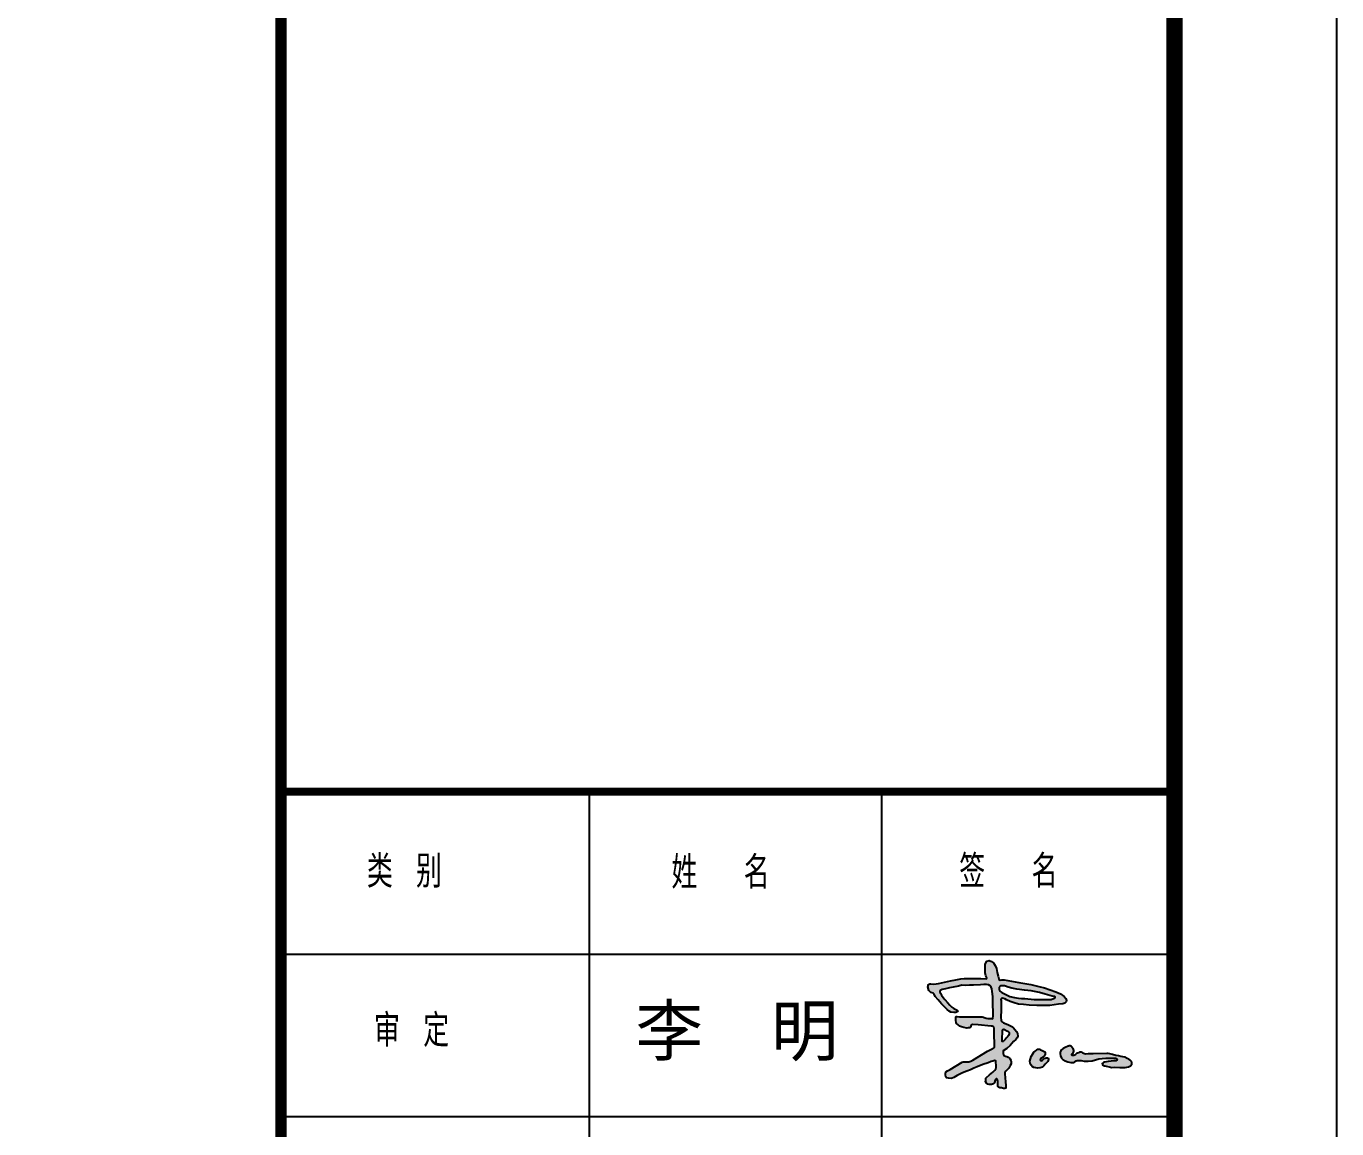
# Model space of a CAD drawing. Extents: x -21908402 to 2681150, y 103181 to 5079726.
# Drawn here: x 1556319 to 1568422, y 225563 to 235747 of the extents above; entities that cross this region are included whole.
import ezdxf

# ---------------------------------------------------------------- set-up
doc = ezdxf.new("R2010")
doc.units = 0
doc.header["$LTSCALE"] = 1000
for name, color, linetype in [('PP-PM-TK', 7, 'Continuous'), ('PUB_TEXT', 7, 'Continuous'), ('PUB_TITLE', 4, 'Continuous'), ('签名', 255, 'Continuous')]:
    doc.layers.add(name, color=color, linetype=linetype)
doc.styles.add('-黑体', font='simhei.ttf', dxfattribs={"width": 0.8})
doc.styles.add('TQ', font='txt.shx', dxfattribs={"width": 0.8, "bigfont": 'hztxt.shx'})

# ---------------------------------------------------------------- blocks, each defined once
blk = doc.blocks.new('GFDD')
h = blk.add_hatch(color=7)
h.paths.add_polyline_path([(1626395, 403665), (1626393, 403674), (1626395, 403679), (1626399, 403683), (1626409, 403685), (1626429, 403680), (1626445, 403671), (1626479, 403656), (1626516, 403644), (1626558, 403631), (1626604, 403627), (1626654, 403622), (1626725, 403618), (1626789, 403619), (1626847, 403620), (1626925, 403630), (1626965, 403633), (1626983, 403641), (1626996, 403652), (1626999, 403665), (1626995, 403682), (1626977, 403703), (1626945, 403725), (1626902, 403746), (1626849, 403764), (1626797, 403782), (1626744, 403795), (1626669, 403812), (1626561, 403831), (1626423, 403855), (1626402, 403856), (1626388, 403853), (1626379, 403856), (1626375, 403865), (1626371, 403878), (1626368, 403890), (1626361, 403922), (1626352, 403959), (1626341, 403988), (1626325, 404012), (1626307, 404025), (1626285, 404034), (1626265, 404027), (1626250, 404001), (1626248, 403966), (1626250, 403920), (1626255, 403894), (1626264, 403873), (1626259, 403866), (1626208, 403867), (1626157, 403868), (1626058, 403869), (1626023, 403864), (1625978, 403855), (1625930, 403847), (1625874, 403833), (1625819, 403822), (1625776, 403815), (1625747, 403819), (1625738, 403819), (1625724, 403811), (1625720, 403790), (1625729, 403757), (1625747, 403740), (1625768, 403731), (1625778, 403723), (1625788, 403703), (1625814, 403670), (1625845, 403634), (1625897, 403582), (1625916, 403566), (1625933, 403558), (1625958, 403555), (1625978, 403555), (1625995, 403563), (1625995, 403565), (1625994, 403566), (1625993, 403571), (1625991, 403575), (1625984, 403580), (1625971, 403584), (1625960, 403591), (1625941, 403604), (1625921, 403621), (1625900, 403645), (1625875, 403674), (1625860, 403691), (1625844, 403713), (1625835, 403732), (1625831, 403743), (1625831, 403751), (1625834, 403756), (1625852, 403766), (1625881, 403771), (1625919, 403782), (1625952, 403789), (1626001, 403797), (1626033, 403806), (1626067, 403804), (1626105, 403807), (1626141, 403807), (1626205, 403810), (1626236, 403811), (1626260, 403813), (1626281, 403808), (1626295, 403801), (1626303, 403789), (1626310, 403771), (1626314, 403748), (1626318, 403701), (1626321, 403659), (1626322, 403525), (1626321, 403500), (1626316, 403496), (1626300, 403498), (1626272, 403500), (1626257, 403502), (1626240, 403508), (1626233, 403512), (1626220, 403514), (1626155, 403514), (1626097, 403513), (1626044, 403513), (1626011, 403515), (1625990, 403517), (1625982, 403516), (1625977, 403512), (1625977, 403497), (1625977, 403480), (1625982, 403463), (1625985, 403452), (1625998, 403439), (1626011, 403429), (1626030, 403422), (1626052, 403414), (1626078, 403410), (1626091, 403411), (1626101, 403412), (1626107, 403413), (1626112, 403418), (1626115, 403427), (1626117, 403433), (1626120, 403438), (1626131, 403443), (1626183, 403440), (1626303, 403428), (1626314, 403427), (1626322, 403425), (1626330, 403419), (1626331, 403406), (1626332, 403350), (1626336, 403260), (1626336, 403246), (1626335, 403235), (1626329, 403228), (1626307, 403216), (1626270, 403196), (1626216, 403163), (1626134, 403114), (1626115, 403105), (1626099, 403099), (1626085, 403098), (1626069, 403098), (1626056, 403099), (1626047, 403098), (1626037, 403095), (1625924, 403028), (1625900, 403015), (1625887, 403006), (1625881, 402992), (1625881, 402977), (1625887, 402959), (1625892, 402950), (1625911, 402946), (1625934, 402945), (1625944, 402946), (1625960, 402953), (1625989, 402972), (1626038, 402998), (1626078, 403011), (1626114, 403023), (1626144, 403039), (1626176, 403053), (1626228, 403073), (1626275, 403089), (1626304, 403102), (1626318, 403105), (1626336, 403110), (1626346, 403107), (1626348, 403092), (1626351, 403068), (1626349, 403047), (1626347, 403034), (1626337, 403021), (1626318, 403002), (1626289, 402978), (1626260, 402953), (1626256, 402946), (1626255, 402929), (1626253, 402916), (1626261, 402900), (1626272, 402893), (1626286, 402890), (1626298, 402888), (1626308, 402890), (1626317, 402891), (1626326, 402894), (1626332, 402901), (1626336, 402906), (1626339, 402916), (1626339, 402921), (1626340, 402928), (1626343, 402934), (1626348, 402939), (1626351, 402941), (1626356, 402942), (1626361, 402939), (1626363, 402932), (1626365, 402918), (1626365, 402902), (1626366, 402880), (1626366, 402871), (1626371, 402863), (1626385, 402859), (1626400, 402857), (1626417, 402852), (1626430, 402851), (1626440, 402855), (1626440, 402879), (1626435, 402913), (1626431, 402986), (1626431, 402999), (1626439, 403012), (1626451, 403024), (1626467, 403039), (1626481, 403065), (1626489, 403080), (1626490, 403099), (1626485, 403114), (1626476, 403128), (1626462, 403140), (1626450, 403149), (1626437, 403151), (1626422, 403156), (1626417, 403162), (1626416, 403177), (1626414, 403191), (1626414, 403200), (1626450, 403222), (1626481, 403250), (1626511, 403285), (1626533, 403305), (1626544, 403321), (1626549, 403336), (1626548, 403360), (1626538, 403379), (1626524, 403397), (1626511, 403412), (1626501, 403423), (1626459, 403442), (1626419, 403459), (1626400, 403470), (1626395, 403486), (1626393, 403506), (1626395, 403583)])
h.paths.add_polyline_path([(1626421, 403729), (1626404, 403738), (1626392, 403744), (1626384, 403750), (1626380, 403757), (1626379, 403768), (1626379, 403788), (1626381, 403791), (1626383, 403794), (1626386, 403797), (1626392, 403799), (1626398, 403800), (1626408, 403801), (1626416, 403800), (1626426, 403799), (1626437, 403796), (1626461, 403788), (1626495, 403778), (1626540, 403769), (1626612, 403759), (1626673, 403753), (1626703, 403749), (1626752, 403738), (1626804, 403722), (1626868, 403706), (1626883, 403703), (1626891, 403701), (1626895, 403698), (1626896, 403694), (1626896, 403691), (1626891, 403685), (1626880, 403682), (1626859, 403674), (1626829, 403673), (1626787, 403674), (1626747, 403674), (1626701, 403673), (1626614, 403683), (1626583, 403683), (1626557, 403685), (1626519, 403692), (1626477, 403702)], flags=16)
h.paths.add_polyline_path([(1626416, 403398), (1626421, 403399), (1626428, 403398), (1626449, 403386), (1626457, 403383), (1626462, 403379), (1626467, 403373), (1626469, 403366), (1626470, 403356), (1626468, 403348), (1626463, 403340), (1626455, 403330), (1626444, 403316), (1626434, 403305), (1626424, 403295), (1626418, 403288), (1626414, 403286), (1626410, 403286), (1626407, 403287), (1626405, 403291), (1626405, 403299), (1626407, 403334), (1626408, 403354), (1626409, 403363), (1626410, 403370), (1626410, 403384), (1626411, 403393), (1626413, 403397)], flags=16)
h = blk.add_hatch(color=7)
h.paths.add_polyline_path([(1626818, 403093), (1626828, 403101), (1626832, 403110), (1626835, 403120), (1626834, 403127), (1626829, 403132), (1626823, 403135), (1626813, 403134), (1626802, 403131), (1626792, 403130), (1626786, 403123), (1626779, 403115), (1626771, 403110), (1626764, 403109), (1626760, 403111), (1626758, 403117), (1626761, 403124), (1626767, 403132), (1626786, 403147), (1626797, 403153), (1626803, 403163), (1626803, 403176), (1626802, 403184), (1626799, 403190), (1626788, 403197), (1626776, 403203), (1626761, 403209), (1626749, 403214), (1626736, 403214), (1626727, 403210), (1626719, 403204), (1626711, 403197), (1626699, 403187), (1626688, 403173), (1626674, 403148), (1626667, 403125), (1626662, 403105), (1626664, 403085), (1626674, 403067), (1626683, 403055), (1626697, 403046), (1626717, 403042), (1626735, 403039), (1626757, 403042), (1626777, 403049), (1626789, 403061), (1626802, 403078)])
h.paths.add_polyline_path([(1627539, 403140), (1627519, 403144), (1627501, 403148), (1627481, 403155), (1627455, 403158), (1627424, 403166), (1627400, 403173), (1627385, 403175), (1627371, 403175), (1627247, 403172), (1627225, 403172), (1627200, 403171), (1627174, 403170), (1627158, 403174), (1627151, 403177), (1627144, 403183), (1627134, 403187), (1627119, 403188), (1627112, 403182), (1627102, 403178), (1627091, 403174), (1627083, 403167), (1627074, 403159), (1627066, 403156), (1627059, 403157), (1627052, 403157), (1627048, 403162), (1627048, 403167), (1627051, 403171), (1627056, 403175), (1627060, 403178), (1627065, 403187), (1627066, 403196), (1627066, 403203), (1627064, 403213), (1627061, 403220), (1627056, 403228), (1627053, 403234), (1627047, 403240), (1627041, 403244), (1627035, 403246), (1627027, 403247), (1627023, 403246), (1627019, 403244), (1627015, 403243), (1626989, 403231), (1626969, 403221), (1626955, 403208), (1626947, 403199), (1626942, 403187), (1626940, 403173), (1626944, 403153), (1626955, 403131), (1626967, 403121), (1626987, 403108), (1627011, 403099), (1627040, 403091), (1627063, 403092), (1627078, 403098), (1627088, 403106), (1627098, 403111), (1627107, 403111), (1627134, 403110), (1627163, 403105), (1627199, 403104), (1627237, 403107), (1627268, 403116), (1627297, 403126), (1627330, 403130), (1627364, 403132), (1627399, 403133), (1627436, 403133), (1627453, 403131), (1627463, 403128), (1627468, 403123), (1627466, 403113), (1627455, 403108), (1627437, 403106), (1627413, 403103), (1627385, 403100), (1627352, 403094), (1627343, 403091), (1627337, 403088), (1627330, 403083), (1627331, 403076), (1627333, 403072), (1627338, 403066), (1627344, 403062), (1627353, 403061), (1627405, 403049), (1627416, 403047), (1627445, 403048), (1627492, 403046), (1627541, 403046), (1627572, 403052), (1627591, 403062), (1627602, 403077), (1627603, 403090), (1627600, 403101), (1627587, 403115), (1627576, 403122), (1627560, 403130)])
for points in [[(1625995, 403563), (1625978, 403555), (1625958, 403555), (1625933, 403558), (1625916, 403566), (1625897, 403582), (1625845, 403634), (1625814, 403670), (1625788, 403703), (1625778, 403723), (1625768, 403731), (1625747, 403740), (1625729, 403757), (1625720, 403790), (1625724, 403811), (1625738, 403819), (1625747, 403819), (1625776, 403815), (1625819, 403822), (1625874, 403833), (1625930, 403847), (1625978, 403855), (1626023, 403864), (1626058, 403869), (1626157, 403868), (1626208, 403867), (1626259, 403866), (1626264, 403873), (1626255, 403894), (1626250, 403920), (1626248, 403966), (1626250, 404001), (1626265, 404027), (1626285, 404034), (1626307, 404025), (1626325, 404012), (1626341, 403988), (1626352, 403959), (1626361, 403922), (1626368, 403890), (1626371, 403878), (1626375, 403865), (1626379, 403856), (1626388, 403853), (1626402, 403856), (1626423, 403855), (1626561, 403831), (1626669, 403812), (1626744, 403795), (1626797, 403782), (1626849, 403764), (1626902, 403746), (1626945, 403725), (1626977, 403703), (1626995, 403682), (1626999, 403665), (1626996, 403652), (1626983, 403641), (1626965, 403633), (1626925, 403630), (1626847, 403620), (1626789, 403619), (1626725, 403618), (1626654, 403622), (1626604, 403627), (1626558, 403631), (1626516, 403644), (1626479, 403656), (1626445, 403671), (1626429, 403680), (1626409, 403685), (1626399, 403683), (1626395, 403679), (1626393, 403674), (1626395, 403665), (1626395, 403583), (1626393, 403506), (1626395, 403486), (1626400, 403470), (1626419, 403459), (1626459, 403442), (1626501, 403423), (1626511, 403412), (1626524, 403397), (1626538, 403379), (1626548, 403360), (1626549, 403336), (1626544, 403321), (1626533, 403305), (1626511, 403285), (1626481, 403250), (1626450, 403222), (1626414, 403200), (1626414, 403191), (1626416, 403177), (1626417, 403162), (1626422, 403156), (1626437, 403151), (1626450, 403149), (1626462, 403140), (1626476, 403128), (1626485, 403114), (1626490, 403099), (1626489, 403080), (1626481, 403065), (1626467, 403039), (1626451, 403024), (1626439, 403012), (1626431, 402999), (1626431, 402986), (1626435, 402913), (1626440, 402879), (1626440, 402855), (1626430, 402851), (1626417, 402852), (1626400, 402857), (1626385, 402859), (1626371, 402863), (1626366, 402871), (1626366, 402880), (1626365, 402902), (1626365, 402918), (1626363, 402932), (1626361, 402939), (1626356, 402942), (1626351, 402941), (1626348, 402939), (1626343, 402934), (1626340, 402928), (1626339, 402921), (1626339, 402916), (1626336, 402906), (1626332, 402901), (1626326, 402894), (1626317, 402891), (1626308, 402890), (1626298, 402888), (1626286, 402890), (1626272, 402893), (1626261, 402900), (1626253, 402916), (1626255, 402929), (1626256, 402946), (1626260, 402953), (1626289, 402978), (1626318, 403002), (1626337, 403021), (1626347, 403034), (1626349, 403047), (1626351, 403068), (1626348, 403092), (1626346, 403107), (1626336, 403110), (1626318, 403105), (1626304, 403102), (1626275, 403089), (1626228, 403073), (1626176, 403053), (1626144, 403039), (1626114, 403023), (1626078, 403011), (1626038, 402998), (1625989, 402972), (1625960, 402953), (1625944, 402946), (1625934, 402945), (1625911, 402946), (1625892, 402950), (1625887, 402959), (1625881, 402977), (1625881, 402992), (1625887, 403006), (1625900, 403015), (1625924, 403028), (1626037, 403095), (1626047, 403098), (1626056, 403099), (1626069, 403098), (1626085, 403098), (1626099, 403099), (1626115, 403105), (1626134, 403114), (1626216, 403163), (1626270, 403196), (1626307, 403216), (1626329, 403228), (1626335, 403235), (1626336, 403246), (1626336, 403260), (1626332, 403350), (1626331, 403406), (1626330, 403419), (1626322, 403425), (1626314, 403427), (1626303, 403428), (1626183, 403440), (1626131, 403443), (1626120, 403438), (1626117, 403433), (1626115, 403427), (1626112, 403418), (1626107, 403413), (1626101, 403412), (1626091, 403411), (1626078, 403410), (1626052, 403414), (1626030, 403422), (1626011, 403429), (1625998, 403439), (1625985, 403452), (1625982, 403463), (1625977, 403480), (1625977, 403497), (1625977, 403512), (1625982, 403516), (1625990, 403517), (1626011, 403515), (1626044, 403513), (1626097, 403513), (1626155, 403514), (1626220, 403514), (1626233, 403512), (1626240, 403508), (1626257, 403502), (1626272, 403500), (1626300, 403498), (1626316, 403496), (1626321, 403500), (1626322, 403525), (1626321, 403659), (1626318, 403701), (1626314, 403748), (1626310, 403771), (1626303, 403789), (1626295, 403801), (1626281, 403808), (1626260, 403813), (1626236, 403811), (1626205, 403810), (1626141, 403807), (1626105, 403807), (1626067, 403804), (1626033, 403806), (1626001, 403797), (1625952, 403789), (1625919, 403782), (1625881, 403771), (1625852, 403766), (1625834, 403756), (1625831, 403751), (1625831, 403743), (1625835, 403732), (1625844, 403713), (1625860, 403691), (1625875, 403674), (1625900, 403645), (1625921, 403621), (1625941, 403604), (1625960, 403591), (1625971, 403584), (1625984, 403580), (1625991, 403575), (1625993, 403571), (1625994, 403566), (1625995, 403565)], [(1626379, 403788), (1626379, 403768), (1626380, 403757), (1626384, 403750), (1626392, 403744), (1626404, 403738), (1626421, 403729), (1626477, 403702), (1626519, 403692), (1626557, 403685), (1626583, 403683), (1626614, 403683), (1626701, 403673), (1626747, 403674), (1626787, 403674), (1626829, 403673), (1626859, 403674), (1626880, 403682), (1626891, 403685), (1626896, 403691), (1626896, 403694), (1626895, 403698), (1626891, 403701), (1626883, 403703), (1626868, 403706), (1626804, 403722), (1626752, 403738), (1626703, 403749), (1626673, 403753), (1626612, 403759), (1626540, 403769), (1626495, 403778), (1626461, 403788), (1626437, 403796), (1626426, 403799), (1626416, 403800), (1626408, 403801), (1626398, 403800), (1626392, 403799), (1626386, 403797), (1626383, 403794), (1626381, 403791)], [(1626410, 403370), (1626410, 403384), (1626411, 403393), (1626413, 403397), (1626416, 403398), (1626421, 403399), (1626428, 403398), (1626449, 403386), (1626457, 403383), (1626462, 403379), (1626467, 403373), (1626469, 403366), (1626470, 403356), (1626468, 403348), (1626463, 403340), (1626455, 403330), (1626444, 403316), (1626434, 403305), (1626424, 403295), (1626418, 403288), (1626414, 403286), (1626410, 403286), (1626407, 403287), (1626405, 403291), (1626405, 403299), (1626407, 403334), (1626408, 403354), (1626409, 403363)], [(1626727, 403210), (1626736, 403214), (1626749, 403214), (1626761, 403209), (1626776, 403203), (1626788, 403197), (1626799, 403190), (1626802, 403184), (1626803, 403176), (1626803, 403163), (1626797, 403153), (1626786, 403147), (1626767, 403132), (1626761, 403124), (1626758, 403117), (1626760, 403111), (1626764, 403109), (1626771, 403110), (1626779, 403115), (1626786, 403123), (1626792, 403130), (1626802, 403131), (1626813, 403134), (1626823, 403135), (1626829, 403132), (1626834, 403127), (1626835, 403120), (1626832, 403110), (1626828, 403101), (1626818, 403093), (1626802, 403078), (1626789, 403061), (1626777, 403049), (1626757, 403042), (1626735, 403039), (1626717, 403042), (1626697, 403046), (1626683, 403055), (1626674, 403067), (1626664, 403085), (1626662, 403105), (1626667, 403125), (1626674, 403148), (1626688, 403173), (1626699, 403187), (1626711, 403197), (1626719, 403204)], [(1627015, 403243), (1626989, 403231), (1626969, 403221), (1626955, 403208), (1626947, 403199), (1626942, 403187), (1626940, 403173), (1626944, 403153), (1626955, 403131), (1626967, 403121), (1626987, 403108), (1627011, 403099), (1627040, 403091), (1627063, 403092), (1627078, 403098), (1627088, 403106), (1627098, 403111), (1627107, 403111), (1627134, 403110), (1627163, 403105), (1627199, 403104), (1627237, 403107), (1627268, 403116), (1627297, 403126), (1627330, 403130), (1627364, 403132), (1627399, 403133), (1627436, 403133), (1627453, 403131), (1627463, 403128), (1627468, 403123), (1627466, 403113), (1627455, 403108), (1627437, 403106), (1627413, 403103), (1627385, 403100), (1627352, 403094), (1627343, 403091), (1627337, 403088), (1627330, 403083), (1627331, 403076), (1627333, 403072), (1627338, 403066), (1627344, 403062), (1627353, 403061), (1627405, 403049), (1627416, 403047), (1627445, 403048), (1627492, 403046), (1627541, 403046), (1627572, 403052), (1627591, 403062), (1627602, 403077), (1627603, 403090), (1627600, 403101), (1627587, 403115), (1627576, 403122), (1627560, 403130), (1627539, 403140), (1627519, 403144), (1627501, 403148), (1627481, 403155), (1627455, 403158), (1627424, 403166), (1627400, 403173), (1627385, 403175), (1627371, 403175), (1627247, 403172), (1627225, 403172), (1627200, 403171), (1627174, 403170), (1627158, 403174), (1627151, 403177), (1627144, 403183), (1627134, 403187), (1627119, 403188), (1627112, 403182), (1627102, 403178), (1627091, 403174), (1627083, 403167), (1627074, 403159), (1627066, 403156), (1627059, 403157), (1627052, 403157), (1627048, 403162), (1627048, 403167), (1627051, 403171), (1627056, 403175), (1627060, 403178), (1627065, 403187), (1627066, 403196), (1627066, 403203), (1627064, 403213), (1627061, 403220), (1627056, 403228), (1627053, 403234), (1627047, 403240), (1627041, 403244), (1627035, 403246), (1627027, 403247), (1627023, 403246), (1627019, 403244)]]:
    blk.add_lwpolyline(points, close=True)
at = {"layer": 'PP-PM-TK', "color": 4, "const_width": 105}
blk.add_lwpolyline([(1619746, 456797), (1619746, 370697)], dxfattribs=at)
at = {"layer": 'PUB_TITLE', "color": 4}
for p, q in [((1622596, 395094), (1622596, 405594)), ((1625296, 395094), (1625296, 405594)), ((1619746, 404094), (1627996, 404094)), ((1619746, 402594), (1627996, 402594))]:
    blk.add_line(p, q, dxfattribs=at)
at = {"layer": 'PUB_TITLE', "color": 4, "lineweight": 40, "const_width": 75}
blk.add_lwpolyline([(1619746, 405594), (1627996, 405594)], dxfattribs=at)
at = {"layer": 'PUB_TEXT', "color": 2, "char_height": 300, "width": 2519.75, "attachment_point": 1, "style": 'TQ'}
for s, insert in [('类 别', (1620539, 405007)), ('姓  名', (1623351, 404996)), ('签  名', (1626009, 405008)), ('审 定', (1620605, 403537))]:
    blk.add_mtext(s, dxfattribs=dict(at, insert=insert))
at = {"layer": '签名', "linetype": 'Continuous', "style": '-黑体'}
blk.add_text('李  明', height=459, dxfattribs=at).set_placement((1623019, 403157))

msp = doc.modelspace()

# ---------------------------------------------------------------- linework, layer by layer
at = {"layer": 'PUB_TITLE'}
msp.add_lwpolyline([(1316122, 192281), (1568422, 192281), (1568422, 281381), (1316122, 281381)], close=True, dxfattribs=at)
at = {"layer": 'PUB_TITLE', "const_width": 150}
msp.add_lwpolyline([(1319872, 193781), (1566922, 193781), (1566922, 279881), (1319872, 279881)], close=True, dxfattribs=at)

# ---------------------------------------------------------------- block references
msp.add_blockref('GFDD', (-61074, -176917))

doc.saveas('drawing.dxf')
